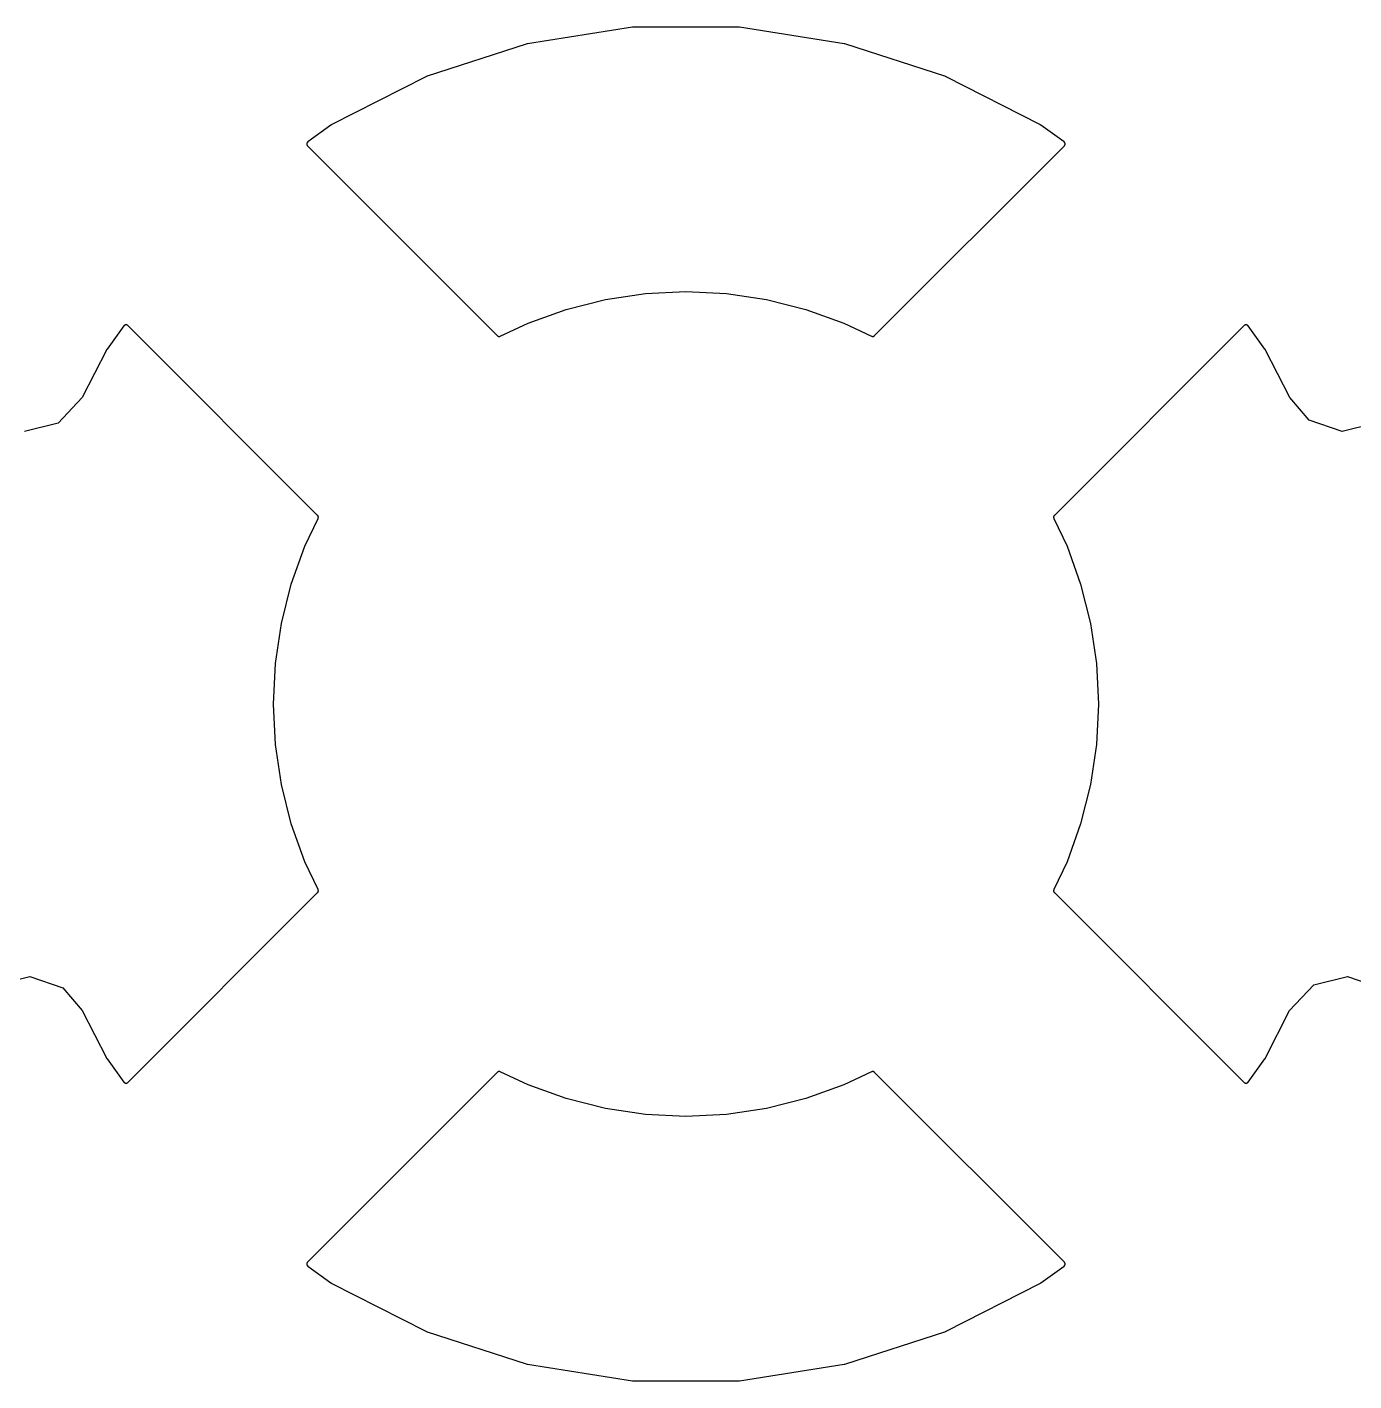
# Model space of a CAD drawing. Header units: metres. Extents: x 92.3 to 181.5, y -134.8 to -50.6.
# Drawn here: x 152.99 to 155.548, y -102.755 to -100.145 of the extents above; entities that cross this region are included whole.
import ezdxf

# ---------------------------------------------------------------- set-up
doc = ezdxf.new("R2010")
doc.units = ezdxf.units.M

msp = doc.modelspace()

# ---------------------------------------------------------------- linework, layer by layer
for points in [[(153.7587, -100.2408), (153.7587, -100.2408), (153.5764, -100.3337), (153.5763, -100.3337), (153.5762, -100.3338), (153.5761, -100.3338), (153.576, -100.3339), (153.576, -100.3339), (153.5759, -100.3339), (153.5759, -100.334), (153.5758, -100.334), (153.5757, -100.3341), (153.5311, -100.3665), (153.531, -100.3665), (153.531, -100.3666), (153.5309, -100.3667), (153.5308, -100.3668), (153.5308, -100.3668), (153.5307, -100.3669), (153.5306, -100.3669), (153.5305, -100.367), (153.5304, -100.3671), (153.5304, -100.3671), (153.5304, -100.3672), (153.5303, -100.3673), (153.5302, -100.3674), (153.5301, -100.3675), (153.5301, -100.3675), (153.5301, -100.3676), (153.53, -100.3676), (153.5299, -100.3677), (153.5299, -100.3678), (153.5299, -100.3678), (153.5298, -100.3679), (153.5297, -100.368), (153.5297, -100.3681), (153.5296, -100.3683), (153.5296, -100.3683), (153.5296, -100.3684), (153.5295, -100.3685), (153.5295, -100.3686), (153.5294, -100.3687), (153.5294, -100.3687), (153.5294, -100.3688), (153.5293, -100.3689), (153.5293, -100.369), (153.5293, -100.3691), (153.5293, -100.3691), (153.5292, -100.3692), (153.5292, -100.3694), (153.5292, -100.3695), (153.5292, -100.3696), (153.5292, -100.3696), (153.5291, -100.3697), (153.5291, -100.3698), (153.5291, -100.3699), (153.5291, -100.3701), (153.5291, -100.3701), (153.5291, -100.3702), (153.5291, -100.3703), (153.5291, -100.3704), (153.5291, -100.3705), (153.5291, -100.3705), (153.5291, -100.3706), (153.5291, -100.3708), (153.5291, -100.3709), (153.5291, -100.371), (153.5291, -100.371), (153.5291, -100.3711), (153.5291, -100.3713), (153.5292, -100.3714), (153.5292, -100.3715), (153.5292, -100.3715), (153.5292, -100.3716), (153.5292, -100.3717), (153.5293, -100.3719), (153.5293, -100.372), (153.5293, -100.372), (153.5293, -100.3721), (153.5294, -100.3722), (153.5294, -100.3723), (153.5295, -100.3724), (153.5295, -100.3724), (153.5295, -100.3726), (153.5296, -100.3727), (153.5296, -100.3728), (153.5297, -100.3729), (153.5297, -100.3729), (153.5297, -100.373), (153.5298, -100.3731), (153.5299, -100.3732), (153.5299, -100.3733), (153.5299, -100.3733), (153.53, -100.3734), (153.5301, -100.3735), (153.5301, -100.3736), (153.5302, -100.3737), (153.5302, -100.3737), (153.5303, -100.3738), (153.5304, -100.3739), (153.5305, -100.374), (153.5305, -100.3741), (153.8964, -100.7399), (153.8965, -100.74), (153.8966, -100.7401), (153.8967, -100.7402), (153.8968, -100.7402), (153.8968, -100.7402), (153.8969, -100.7403), (153.8969, -100.7404), (153.897, -100.7405), (153.8971, -100.7405), (153.8971, -100.7405), (153.8972, -100.7406), (153.8973, -100.7407), (153.8974, -100.7407), (153.8975, -100.7408), (153.8975, -100.7408), (153.8976, -100.7408), (153.8977, -100.7409), (153.8979, -100.7409), (153.898, -100.741), (153.898, -100.741), (153.8981, -100.741), (153.8982, -100.7411), (153.8983, -100.7411), (153.8984, -100.7411), (153.8984, -100.7411), (153.8985, -100.7412), (153.8986, -100.7412), (153.8987, -100.7412), (153.8989, -100.7413), (153.8989, -100.7413), (153.899, -100.7413), (153.8991, -100.7413), (153.8992, -100.7413), (153.8993, -100.7414), (153.8993, -100.7414), (153.8994, -100.7414), (153.8996, -100.7414), (153.8997, -100.7414), (153.8998, -100.7414), (153.8998, -100.7414), (153.8999, -100.7414), (153.9, -100.7414), (153.9001, -100.7414), (153.9003, -100.7414), (153.9003, -100.7414), (153.9004, -100.7414), (153.9005, -100.7414), (153.9006, -100.7413), (153.9007, -100.7413), (153.9007, -100.7413), (153.9009, -100.7413), (153.901, -100.7413), (153.9011, -100.7413), (153.9012, -100.7412), (153.9012, -100.7412), (153.9013, -100.7412), (153.9014, -100.7412), (153.9015, -100.7411), (153.9016, -100.7411), (153.9016, -100.7411), (153.9018, -100.7411), (153.9019, -100.741), (153.902, -100.741), (153.9021, -100.7409), (153.9558, -100.7155), (154.0292, -100.6892), (154.1049, -100.6703), (154.1821, -100.6588), (154.26, -100.655), (154.3379, -100.6588), (154.4151, -100.6703), (154.4908, -100.6892), (154.5642, -100.7155), (154.6179, -100.7409), (154.618, -100.741), (154.6181, -100.741), (154.6182, -100.7411), (154.6184, -100.7411), (154.6184, -100.7411), (154.6185, -100.7411), (154.6186, -100.7412), (154.6187, -100.7412), (154.6188, -100.7412), (154.6188, -100.7412), (154.6189, -100.7413), (154.619, -100.7413), (154.6191, -100.7413), (154.6193, -100.7413), (154.6193, -100.7413), (154.6194, -100.7413), (154.6195, -100.7414), (154.6196, -100.7414), (154.6197, -100.7414), (154.6197, -100.7414), (154.6199, -100.7414), (154.62, -100.7414), (154.6201, -100.7414), (154.6202, -100.7414), (154.6202, -100.7414), (154.6203, -100.7414), (154.6204, -100.7414), (154.6206, -100.7414), (154.6207, -100.7414), (154.6207, -100.7414), (154.6208, -100.7413), (154.6209, -100.7413), (154.621, -100.7413), (154.6211, -100.7413), (154.6211, -100.7413), (154.6213, -100.7412), (154.6214, -100.7412), (154.6215, -100.7412), (154.6216, -100.7411), (154.6216, -100.7411), (154.6217, -100.7411), (154.6218, -100.7411), (154.6219, -100.741), (154.622, -100.741), (154.622, -100.741), (154.6221, -100.7409), (154.6223, -100.7409), (154.6224, -100.7408), (154.6225, -100.7408), (154.6225, -100.7408), (154.6226, -100.7407), (154.6227, -100.7407), (154.6228, -100.7406), (154.6229, -100.7405), (154.6229, -100.7405), (154.623, -100.7405), (154.6231, -100.7404), (154.6231, -100.7403), (154.6232, -100.7402), (154.6232, -100.7402), (154.6233, -100.7402), (154.6234, -100.7401), (154.6235, -100.74), (154.6236, -100.7399), (154.9895, -100.3741), (154.9895, -100.374), (154.9896, -100.3739), (154.9897, -100.3738), (154.9898, -100.3737), (154.9898, -100.3737), (154.9899, -100.3736), (154.9899, -100.3735), (154.99, -100.3734), (154.9901, -100.3733), (154.9901, -100.3733), (154.9901, -100.3732), (154.9902, -100.3731), (154.9903, -100.373), (154.9903, -100.3729), (154.9903, -100.3729), (154.9904, -100.3728), (154.9904, -100.3727), (154.9905, -100.3726), (154.9905, -100.3724), (154.9905, -100.3724), (154.9906, -100.3723), (154.9906, -100.3722), (154.9907, -100.3721), (154.9907, -100.372), (154.9907, -100.372), (154.9907, -100.3719), (154.9908, -100.3717), (154.9908, -100.3716), (154.9908, -100.3715), (154.9908, -100.3715), (154.9908, -100.3714), (154.9909, -100.3713), (154.9909, -100.3711), (154.9909, -100.371), (154.9909, -100.371), (154.9909, -100.3709), (154.9909, -100.3708), (154.9909, -100.3706), (154.9909, -100.3705), (154.9909, -100.3705), (154.9909, -100.3704), (154.9909, -100.3703), (154.9909, -100.3702), (154.9909, -100.37), (154.9909, -100.37), (154.9909, -100.3699), (154.9909, -100.3698), (154.9908, -100.3697), (154.9908, -100.3695), (154.9908, -100.3695), (154.9908, -100.3694), (154.9908, -100.3693), (154.9907, -100.3692), (154.9907, -100.3691), (154.9907, -100.3691), (154.9907, -100.369), (154.9906, -100.3688), (154.9906, -100.3687), (154.9905, -100.3686), (154.9905, -100.3686), (154.9905, -100.3685), (154.9904, -100.3684), (154.9904, -100.3683), (154.9903, -100.3682), (154.9903, -100.3682), (154.9903, -100.3681), (154.9902, -100.368), (154.9901, -100.3678), (154.9901, -100.3677), (154.9901, -100.3677), (154.99, -100.3676), (154.9899, -100.3675), (154.9899, -100.3674), (154.9898, -100.3674), (154.9898, -100.3674), (154.9897, -100.3673), (154.9896, -100.3672), (154.9895, -100.3671), (154.9895, -100.367), (154.9895, -100.367), (154.9894, -100.3669), (154.9893, -100.3669), (154.9892, -100.3668), (154.9892, -100.3667), (154.9892, -100.3667), (154.9891, -100.3667), (154.989, -100.3666), (154.9889, -100.3665), (154.9889, -100.3665), (154.9443, -100.3341), (154.9443, -100.3341), (154.9442, -100.334), (154.9442, -100.334), (154.9441, -100.334), (154.9441, -100.334), (154.944, -100.3339), (154.944, -100.3339), (154.9439, -100.3338), (154.9437, -100.3338), (154.9437, -100.3338), (154.9436, -100.3337), (154.7613, -100.2408), (154.7612, -100.2407), (154.7611, -100.2407), (154.761, -100.2407), (154.7609, -100.2406), (154.7609, -100.2406), (154.7609, -100.2406), (154.7608, -100.2406), (154.7607, -100.2405), (154.7606, -100.2405), (154.566, -100.1773), (154.5659, -100.1772), (154.5658, -100.1772), (154.5657, -100.1772), (154.5656, -100.1771), (154.5656, -100.1771), (154.5655, -100.1771), (154.5654, -100.1771), (154.5653, -100.1771), (154.5652, -100.1771), (154.3631, -100.1451), (154.363, -100.145), (154.3629, -100.145), (154.3628, -100.145), (154.3627, -100.145), (154.3627, -100.145), (154.3626, -100.145), (154.3625, -100.145), (154.3624, -100.145), (154.3623, -100.145), (154.1577, -100.145), (154.1576, -100.145), (154.1575, -100.145), (154.1574, -100.145), (154.1573, -100.145), (154.1573, -100.145), (154.1572, -100.145), (154.1571, -100.145), (154.157, -100.145), (154.1569, -100.1451), (153.9548, -100.1771), (153.9547, -100.1771), (153.9546, -100.1771), (153.9545, -100.1771), (153.9544, -100.1771), (153.9544, -100.1771), (153.9543, -100.1772), (153.9542, -100.1772), (153.9541, -100.1772), (153.954, -100.1773), (153.7594, -100.2405), (153.7594, -100.2405), (153.7594, -100.2405), (153.7593, -100.2405), (153.7593, -100.2405), (153.7593, -100.2405), (153.7592, -100.2406), (153.7592, -100.2406), (153.7592, -100.2406), (153.7592, -100.2406), (153.7591, -100.2406), (153.7591, -100.2406), (153.7591, -100.2406), (153.7591, -100.2406), (153.7591, -100.2406), (153.7591, -100.2406), (153.759, -100.2407), (153.7589, -100.2407), (153.7589, -100.2407), (153.7589, -100.2407), (153.7588, -100.2407), (153.7588, -100.2407), (153.7588, -100.2408), (153.7587, -100.2408), (153.7587, -100.2408)], [(152.9301, -101.9915), (152.9951, -101.9754), (153.0586, -101.9971), (153.0963, -102.0406), (153.1437, -102.1336), (153.1438, -102.1337), (153.1438, -102.1337), (153.1438, -102.1339), (153.1439, -102.134), (153.1439, -102.134), (153.144, -102.1341), (153.144, -102.1341), (153.144, -102.1342), (153.144, -102.1342), (153.1441, -102.1343), (153.1441, -102.1343), (153.1765, -102.1789), (153.1765, -102.1789), (153.1766, -102.179), (153.1767, -102.1791), (153.1767, -102.1792), (153.1767, -102.1792), (153.1768, -102.1792), (153.1769, -102.1793), (153.1769, -102.1794), (153.177, -102.1795), (153.177, -102.1795), (153.1771, -102.1795), (153.1772, -102.1796), (153.1773, -102.1797), (153.1774, -102.1798), (153.1774, -102.1798), (153.1774, -102.1799), (153.1775, -102.1799), (153.1776, -102.18), (153.1777, -102.1801), (153.1777, -102.1801), (153.1778, -102.1801), (153.178, -102.1802), (153.1781, -102.1803), (153.1782, -102.1803), (153.1782, -102.1803), (153.1783, -102.1804), (153.1784, -102.1804), (153.1785, -102.1805), (153.1786, -102.1805), (153.1786, -102.1805), (153.1787, -102.1806), (153.1788, -102.1806), (153.179, -102.1807), (153.1791, -102.1807), (153.1791, -102.1807), (153.1792, -102.1807), (153.1793, -102.1808), (153.1794, -102.1808), (153.1795, -102.1808), (153.1795, -102.1808), (153.1797, -102.1808), (153.1798, -102.1809), (153.1799, -102.1809), (153.18, -102.1809), (153.18, -102.1809), (153.1802, -102.1809), (153.1803, -102.1809), (153.1804, -102.1809), (153.1805, -102.1809), (153.1805, -102.1809), (153.1806, -102.1809), (153.1808, -102.1809), (153.1809, -102.1809), (153.181, -102.1809), (153.181, -102.1809), (153.1811, -102.1809), (153.1813, -102.1809), (153.1814, -102.1808), (153.1815, -102.1808), (153.1815, -102.1808), (153.1816, -102.1808), (153.1817, -102.1808), (153.1819, -102.1807), (153.182, -102.1807), (153.182, -102.1807), (153.1821, -102.1807), (153.1822, -102.1806), (153.1823, -102.1806), (153.1824, -102.1805), (153.1824, -102.1805), (153.1826, -102.1805), (153.1827, -102.1804), (153.1828, -102.1804), (153.1829, -102.1803), (153.1829, -102.1803), (153.183, -102.1803), (153.1831, -102.1802), (153.1832, -102.1801), (153.1833, -102.1801), (153.1833, -102.1801), (153.1834, -102.18), (153.1835, -102.1799), (153.1836, -102.1799), (153.1837, -102.1798), (153.1837, -102.1798), (153.1838, -102.1797), (153.1839, -102.1796), (153.184, -102.1795), (153.1841, -102.1795), (153.5499, -101.8136), (153.55, -101.8135), (153.55, -101.8135), (153.5501, -101.8134), (153.5502, -101.8133), (153.5503, -101.8132), (153.5503, -101.8132), (153.5503, -101.8131), (153.5504, -101.813), (153.5505, -101.8129), (153.5506, -101.8128), (153.5506, -101.8128), (153.5506, -101.8127), (153.5507, -101.8126), (153.5508, -101.8125), (153.5508, -101.8124), (153.5508, -101.8124), (153.5509, -101.8122), (153.5509, -101.8121), (153.551, -101.812), (153.551, -101.8119), (153.551, -101.8119), (153.5511, -101.8118), (153.5511, -101.8117), (153.5512, -101.8115), (153.5512, -101.8114), (153.5512, -101.8114), (153.5512, -101.8113), (153.5513, -101.8112), (153.5513, -101.811), (153.5513, -101.8109), (153.5513, -101.8109), (153.5513, -101.8108), (153.5514, -101.8107), (153.5514, -101.8105), (153.5514, -101.8104), (153.5514, -101.8104), (153.5514, -101.8103), (153.5514, -101.8101), (153.5514, -101.81), (153.5514, -101.8099), (153.5514, -101.8099), (153.5514, -101.8098), (153.5514, -101.8096), (153.5514, -101.8095), (153.5513, -101.8094), (153.5513, -101.8094), (153.5513, -101.8093), (153.5513, -101.8091), (153.5513, -101.809), (153.5513, -101.8089), (153.5513, -101.8089), (153.5512, -101.8088), (153.5512, -101.8086), (153.5511, -101.8085), (153.5511, -101.8084), (153.5511, -101.8084), (153.5511, -101.8083), (153.551, -101.8082), (153.551, -101.808), (153.551, -101.808), (153.5509, -101.8079), (153.5255, -101.7542), (153.4992, -101.6808), (153.4803, -101.6051), (153.4688, -101.5279), (153.465, -101.45), (153.4688, -101.3721), (153.4803, -101.2949), (153.4992, -101.2192), (153.5255, -101.1458), (153.5509, -101.0921), (153.551, -101.092), (153.551, -101.092), (153.551, -101.0918), (153.5511, -101.0917), (153.5511, -101.0916), (153.5511, -101.0916), (153.5511, -101.0915), (153.5512, -101.0914), (153.5512, -101.0912), (153.5513, -101.0911), (153.5513, -101.0911), (153.5513, -101.091), (153.5513, -101.0909), (153.5513, -101.0907), (153.5513, -101.0906), (153.5513, -101.0906), (153.5514, -101.0905), (153.5514, -101.0904), (153.5514, -101.0902), (153.5514, -101.0901), (153.5514, -101.0901), (153.5514, -101.09), (153.5514, -101.0899), (153.5514, -101.0897), (153.5514, -101.0896), (153.5514, -101.0896), (153.5514, -101.0895), (153.5514, -101.0893), (153.5513, -101.0892), (153.5513, -101.0891), (153.5513, -101.0891), (153.5513, -101.089), (153.5513, -101.0888), (153.5512, -101.0887), (153.5512, -101.0886), (153.5512, -101.0886), (153.5512, -101.0885), (153.5511, -101.0883), (153.5511, -101.0882), (153.551, -101.0881), (153.551, -101.0881), (153.551, -101.088), (153.5509, -101.0879), (153.5509, -101.0878), (153.5508, -101.0876), (153.5508, -101.0876), (153.5508, -101.0875), (153.5507, -101.0874), (153.5506, -101.0873), (153.5506, -101.0872), (153.5506, -101.0872), (153.5505, -101.0871), (153.5504, -101.087), (153.5503, -101.0869), (153.5503, -101.0868), (153.5503, -101.0868), (153.5502, -101.0867), (153.5501, -101.0866), (153.55, -101.0865), (153.55, -101.0865), (153.5499, -101.0864), (153.1841, -100.7205), (153.184, -100.7205), (153.1839, -100.7204), (153.1838, -100.7203), (153.1837, -100.7202), (153.1837, -100.7202), (153.1836, -100.7201), (153.1835, -100.7201), (153.1834, -100.72), (153.1833, -100.7199), (153.1833, -100.7199), (153.1832, -100.7199), (153.1831, -100.7198), (153.183, -100.7197), (153.1829, -100.7197), (153.1829, -100.7197), (153.1828, -100.7196), (153.1827, -100.7196), (153.1826, -100.7195), (153.1824, -100.7195), (153.1824, -100.7195), (153.1823, -100.7194), (153.1822, -100.7194), (153.1821, -100.7193), (153.182, -100.7193), (153.182, -100.7193), (153.1819, -100.7193), (153.1817, -100.7192), (153.1816, -100.7192), (153.1815, -100.7192), (153.1815, -100.7192), (153.1814, -100.7192), (153.1813, -100.7191), (153.1811, -100.7191), (153.181, -100.7191), (153.181, -100.7191), (153.1809, -100.7191), (153.1808, -100.7191), (153.1806, -100.7191), (153.1805, -100.7191), (153.1805, -100.7191), (153.1804, -100.7191), (153.1803, -100.7191), (153.1802, -100.7191), (153.1801, -100.7191), (153.1801, -100.7191), (153.1799, -100.7191), (153.1798, -100.7191), (153.1797, -100.7191), (153.1796, -100.7192), (153.1796, -100.7192), (153.1795, -100.7192), (153.1794, -100.7192), (153.1792, -100.7192), (153.1791, -100.7193), (153.1791, -100.7193), (153.179, -100.7193), (153.1789, -100.7193), (153.1788, -100.7194), (153.1787, -100.7194), (153.1787, -100.7194), (153.1786, -100.7195), (153.1785, -100.7195), (153.1784, -100.7196), (153.1783, -100.7196), (153.1783, -100.7196), (153.1781, -100.7197), (153.178, -100.7197), (153.1779, -100.7198), (153.1778, -100.7199), (153.1778, -100.7199), (153.1777, -100.7199), (153.1776, -100.72), (153.1776, -100.7201), (153.1775, -100.7201), (153.1775, -100.7201), (153.1774, -100.7202), (153.1773, -100.7203), (153.1772, -100.7204), (153.1771, -100.7204), (153.1771, -100.7204), (153.177, -100.7205), (153.1769, -100.7206), (153.1769, -100.7207), (153.1768, -100.7208), (153.1768, -100.7208), (153.1767, -100.7209), (153.1766, -100.721), (153.1765, -100.721), (153.1765, -100.7211), (153.1441, -100.7657), (153.144, -100.7658), (153.144, -100.7659), (153.1439, -100.7659), (153.1439, -100.766), (153.1439, -100.766), (153.1438, -100.7661), (153.1438, -100.7662), (153.1437, -100.7663), (153.1437, -100.7664), (153.0964, -100.8593), (153.0499, -100.9085), (152.9849, -100.9246)], [(155.5899, -100.9085), (155.5249, -100.9246), (155.4614, -100.9029), (155.4237, -100.8594), (155.3763, -100.7664), (155.3763, -100.7663), (155.3762, -100.7662), (155.3762, -100.7661), (155.3761, -100.766), (155.3761, -100.766), (155.3761, -100.766), (155.376, -100.7659), (155.376, -100.7658), (155.3759, -100.7657), (155.3435, -100.7211), (155.3435, -100.7211), (155.3434, -100.721), (155.3433, -100.7209), (155.3433, -100.7209), (155.3433, -100.7208), (155.3432, -100.7207), (155.3431, -100.7206), (155.343, -100.7205), (155.343, -100.7205), (155.3429, -100.7205), (155.3428, -100.7204), (155.3427, -100.7203), (155.3426, -100.7202), (155.3426, -100.7202), (155.3426, -100.7201), (155.3425, -100.7201), (155.3424, -100.72), (155.3423, -100.7199), (155.3423, -100.7199), (155.3421, -100.7199), (155.342, -100.7198), (155.3419, -100.7197), (155.3418, -100.7197), (155.3418, -100.7197), (155.3417, -100.7196), (155.3416, -100.7196), (155.3415, -100.7195), (155.3414, -100.7195), (155.3414, -100.7195), (155.3413, -100.7194), (155.3412, -100.7194), (155.341, -100.7193), (155.3409, -100.7193), (155.3409, -100.7193), (155.3408, -100.7193), (155.3407, -100.7192), (155.3406, -100.7192), (155.3404, -100.7192), (155.3404, -100.7192), (155.3403, -100.7192), (155.3402, -100.7191), (155.3401, -100.7191), (155.34, -100.7191), (155.34, -100.7191), (155.3398, -100.7191), (155.3397, -100.7191), (155.3396, -100.7191), (155.3395, -100.7191), (155.3395, -100.7191), (155.3394, -100.7191), (155.3392, -100.7191), (155.3391, -100.7191), (155.339, -100.7191), (155.339, -100.7191), (155.3389, -100.7191), (155.3387, -100.7191), (155.3386, -100.7192), (155.3385, -100.7192), (155.3385, -100.7192), (155.3384, -100.7192), (155.3383, -100.7192), (155.3381, -100.7193), (155.338, -100.7193), (155.338, -100.7193), (155.3379, -100.7193), (155.3378, -100.7194), (155.3377, -100.7194), (155.3376, -100.7195), (155.3376, -100.7195), (155.3374, -100.7195), (155.3373, -100.7196), (155.3372, -100.7196), (155.3371, -100.7197), (155.3371, -100.7197), (155.337, -100.7197), (155.3369, -100.7198), (155.3368, -100.7199), (155.3367, -100.7199), (155.3367, -100.7199), (155.3366, -100.72), (155.3365, -100.7201), (155.3364, -100.7201), (155.3363, -100.7202), (155.3363, -100.7202), (155.3362, -100.7203), (155.3361, -100.7204), (155.336, -100.7205), (155.3359, -100.7205), (154.9701, -101.0864), (154.97, -101.0865), (154.97, -101.0865), (154.9699, -101.0866), (154.9698, -101.0867), (154.9697, -101.0868), (154.9697, -101.0868), (154.9696, -101.0869), (154.9696, -101.087), (154.9695, -101.0871), (154.9694, -101.0872), (154.9694, -101.0872), (154.9694, -101.0873), (154.9693, -101.0874), (154.9692, -101.0875), (154.9692, -101.0876), (154.9692, -101.0876), (154.9691, -101.0878), (154.9691, -101.0879), (154.969, -101.088), (154.969, -101.0881), (154.969, -101.0881), (154.9689, -101.0882), (154.9689, -101.0883), (154.9688, -101.0885), (154.9688, -101.0886), (154.9688, -101.0886), (154.9688, -101.0887), (154.9687, -101.0888), (154.9687, -101.089), (154.9687, -101.0891), (154.9687, -101.0891), (154.9687, -101.0892), (154.9686, -101.0893), (154.9686, -101.0895), (154.9686, -101.0896), (154.9686, -101.0896), (154.9686, -101.0897), (154.9686, -101.0899), (154.9686, -101.09), (154.9686, -101.0901), (154.9686, -101.0901), (154.9686, -101.0902), (154.9686, -101.0904), (154.9686, -101.0905), (154.9687, -101.0906), (154.9687, -101.0906), (154.9687, -101.0907), (154.9687, -101.0909), (154.9687, -101.091), (154.9687, -101.0911), (154.9687, -101.0911), (154.9688, -101.0912), (154.9688, -101.0914), (154.9689, -101.0915), (154.9689, -101.0916), (154.9689, -101.0916), (154.9689, -101.0917), (154.969, -101.0918), (154.969, -101.092), (154.969, -101.092), (154.9691, -101.0921), (154.9945, -101.1458), (155.0208, -101.2192), (155.0397, -101.2949), (155.0512, -101.3721), (155.055, -101.45), (155.0512, -101.5279), (155.0397, -101.6051), (155.0208, -101.6808), (154.9945, -101.7542), (154.9691, -101.8079), (154.969, -101.808)], [(154.969, -101.808), (154.969, -101.808), (154.969, -101.8082), (154.9689, -101.8083), (154.9689, -101.8084), (154.9689, -101.8084), (154.9689, -101.8085), (154.9688, -101.8086), (154.9688, -101.8088), (154.9687, -101.8089), (154.9687, -101.8089), (154.9687, -101.809), (154.9687, -101.8091), (154.9687, -101.8093), (154.9687, -101.8094), (154.9687, -101.8094), (154.9686, -101.8095), (154.9686, -101.8096), (154.9686, -101.8098), (154.9686, -101.8099), (154.9686, -101.8099), (154.9686, -101.81), (154.9686, -101.8101), (154.9686, -101.8103), (154.9686, -101.8104), (154.9686, -101.8104), (154.9686, -101.8105), (154.9686, -101.8107), (154.9687, -101.8108), (154.9687, -101.8109), (154.9687, -101.8109), (154.9687, -101.811), (154.9687, -101.8112), (154.9688, -101.8113), (154.9688, -101.8114), (154.9688, -101.8114), (154.9688, -101.8115), (154.9689, -101.8117), (154.9689, -101.8118), (154.969, -101.8119), (154.969, -101.8119), (154.969, -101.812), (154.9691, -101.8121), (154.9691, -101.8122), (154.9692, -101.8124), (154.9692, -101.8124), (154.9692, -101.8125), (154.9693, -101.8126), (154.9694, -101.8127), (154.9694, -101.8128), (154.9694, -101.8128), (154.9695, -101.8129), (154.9696, -101.813), (154.9696, -101.8131), (154.9697, -101.8132), (154.9697, -101.8132), (154.9698, -101.8133), (154.9699, -101.8134), (154.97, -101.8135), (154.97, -101.8135), (154.9701, -101.8136), (155.3359, -102.1795), (155.336, -102.1795), (155.3361, -102.1796), (155.3362, -102.1797), (155.3363, -102.1798), (155.3363, -102.1798), (155.3364, -102.1799), (155.3365, -102.1799), (155.3366, -102.18), (155.3367, -102.1801), (155.3367, -102.1801), (155.3368, -102.1801), (155.3369, -102.1802), (155.337, -102.1803), (155.3371, -102.1803), (155.3371, -102.1803), (155.3372, -102.1804), (155.3373, -102.1804), (155.3374, -102.1805), (155.3375, -102.1805), (155.3375, -102.1805), (155.3376, -102.1806), (155.3377, -102.1806), (155.3379, -102.1807), (155.338, -102.1807), (155.338, -102.1807), (155.3381, -102.1807), (155.3382, -102.1808), (155.3383, -102.1808), (155.3384, -102.1808), (155.3384, -102.1808), (155.3386, -102.1808), (155.3387, -102.1809), (155.3388, -102.1809), (155.3389, -102.1809), (155.3389, -102.1809), (155.339, -102.1809), (155.3391, -102.1809), (155.3393, -102.1809), (155.3394, -102.1809), (155.3394, -102.1809), (155.3395, -102.1809), (155.3396, -102.1809), (155.3397, -102.1809), (155.3399, -102.1809), (155.3399, -102.1809), (155.34, -102.1809), (155.3401, -102.1809), (155.3402, -102.1809), (155.3403, -102.1808), (155.3403, -102.1808), (155.3405, -102.1808), (155.3406, -102.1808), (155.3407, -102.1808), (155.3408, -102.1807), (155.3408, -102.1807), (155.3409, -102.1807), (155.341, -102.1807), (155.3412, -102.1806), (155.3413, -102.1806), (155.3413, -102.1806), (155.3414, -102.1805), (155.3415, -102.1805), (155.3416, -102.1804), (155.3417, -102.1804), (155.3417, -102.1804), (155.3418, -102.1803), (155.3419, -102.1803), (155.342, -102.1802), (155.3421, -102.1802), (155.3421, -102.1802), (155.3422, -102.1801), (155.3423, -102.18), (155.3424, -102.18), (155.3425, -102.1799), (155.3425, -102.1799), (155.3426, -102.1798), (155.3427, -102.1797), (155.3428, -102.1797), (155.3429, -102.1796), (155.3429, -102.1796), (155.343, -102.1795), (155.3431, -102.1794), (155.3431, -102.1793), (155.3432, -102.1792), (155.3432, -102.1792), (155.3433, -102.1791), (155.3434, -102.1791), (155.3434, -102.179), (155.3435, -102.1789), (155.3759, -102.1343), (155.376, -102.1342), (155.376, -102.1342), (155.3761, -102.1341), (155.3761, -102.134), (155.3762, -102.1338), (155.3762, -102.1338), (155.3763, -102.1337), (155.3763, -102.1336), (155.3763, -102.1336), (155.4236, -102.0407), (155.4701, -101.9915), (155.5351, -101.9754), (155.5986, -101.9971)], [(153.902, -102.159), (153.902, -102.159), (153.9019, -102.159), (153.9018, -102.1589), (153.9016, -102.1589), (153.9016, -102.1589), (153.9015, -102.1589), (153.9014, -102.1588), (153.9013, -102.1588), (153.9012, -102.1588), (153.9012, -102.1588), (153.9011, -102.1587), (153.901, -102.1587), (153.9009, -102.1587), (153.9007, -102.1587), (153.9007, -102.1587), (153.9006, -102.1587), (153.9005, -102.1586), (153.9004, -102.1586), (153.9003, -102.1586), (153.9003, -102.1586), (153.9001, -102.1586), (153.9, -102.1586), (153.8999, -102.1586), (153.8998, -102.1586), (153.8998, -102.1586), (153.8997, -102.1586), (153.8996, -102.1586), (153.8994, -102.1586), (153.8993, -102.1586), (153.8993, -102.1586), (153.8992, -102.1587), (153.8991, -102.1587), (153.899, -102.1587), (153.8989, -102.1587), (153.8989, -102.1587), (153.8987, -102.1588), (153.8986, -102.1588), (153.8985, -102.1588), (153.8984, -102.1589), (153.8984, -102.1589), (153.8983, -102.1589), (153.8982, -102.1589), (153.8981, -102.159), (153.898, -102.159), (153.898, -102.159), (153.8979, -102.1591), (153.8977, -102.1591), (153.8976, -102.1592), (153.8975, -102.1592), (153.8975, -102.1592), (153.8974, -102.1593), (153.8973, -102.1593), (153.8972, -102.1594), (153.8971, -102.1595), (153.8971, -102.1595), (153.897, -102.1595), (153.8969, -102.1596), (153.8969, -102.1597), (153.8968, -102.1598), (153.8968, -102.1598), (153.8967, -102.1598), (153.8966, -102.1599), (153.8965, -102.16), (153.8964, -102.1601), (153.5305, -102.5259), (153.5305, -102.526), (153.5304, -102.5261), (153.5303, -102.5262), (153.5302, -102.5263), (153.5302, -102.5263), (153.5301, -102.5264), (153.5301, -102.5265), (153.53, -102.5266), (153.5299, -102.5267), (153.5299, -102.5267), (153.5299, -102.5268), (153.5298, -102.5269), (153.5297, -102.527), (153.5297, -102.5271), (153.5297, -102.5271), (153.5296, -102.5272), (153.5296, -102.5273), (153.5295, -102.5274), (153.5295, -102.5275), (153.5295, -102.5275), (153.5294, -102.5276), (153.5294, -102.5277), (153.5293, -102.5279), (153.5293, -102.528), (153.5293, -102.528), (153.5293, -102.5281), (153.5292, -102.5282), (153.5292, -102.5283), (153.5292, -102.5284), (153.5292, -102.5284), (153.5292, -102.5286), (153.5291, -102.5287), (153.5291, -102.5288), (153.5291, -102.5289), (153.5291, -102.5289), (153.5291, -102.529), (153.5291, -102.5291), (153.5291, -102.5293), (153.5291, -102.5294), (153.5291, -102.5294), (153.5291, -102.5295), (153.5291, -102.5296), (153.5291, -102.5297), (153.5291, -102.5299), (153.5291, -102.5299), (153.5291, -102.53), (153.5291, -102.5301), (153.5291, -102.5302), (153.5292, -102.5303), (153.5292, -102.5303), (153.5292, -102.5305), (153.5292, -102.5306), (153.5292, -102.5307), (153.5293, -102.5308), (153.5293, -102.5308), (153.5293, -102.5309), (153.5293, -102.531), (153.5294, -102.5312), (153.5294, -102.5313), (153.5294, -102.5313), (153.5295, -102.5314), (153.5295, -102.5315), (153.5295, -102.5316), (153.5296, -102.5317), (153.5296, -102.5317), (153.5297, -102.5318), (153.5297, -102.5319), (153.5298, -102.532), (153.5298, -102.5321), (153.5298, -102.5321), (153.5299, -102.5322), (153.53, -102.5323), (153.53, -102.5324), (153.5301, -102.5325), (153.5301, -102.5325), (153.5302, -102.5326), (153.5303, -102.5327), (153.5303, -102.5328), (153.5304, -102.5329), (153.5304, -102.5329), (153.5305, -102.533), (153.5306, -102.5331), (153.5307, -102.5331), (153.5308, -102.5332), (153.5308, -102.5332), (153.5309, -102.5333), (153.5309, -102.5334), (153.531, -102.5334), (153.5311, -102.5335), (153.5757, -102.5659), (153.5758, -102.566), (153.5759, -102.566), (153.576, -102.5661), (153.576, -102.5661), (153.576, -102.5661), (153.5761, -102.5662), (153.5762, -102.5662), (153.5763, -102.5663), (153.5764, -102.5663), (153.7587, -102.6592), (153.7588, -102.6593), (153.7589, -102.6593), (153.759, -102.6593), (153.7591, -102.6594), (153.7591, -102.6594), (153.7591, -102.6594), (153.7592, -102.6594), (153.7593, -102.6595), (153.7594, -102.6595), (153.954, -102.7227), (153.9541, -102.7228), (153.9542, -102.7228), (153.9543, -102.7228), (153.9544, -102.7229), (153.9544, -102.7229), (153.9545, -102.7229), (153.9546, -102.7229), (153.9547, -102.7229), (153.9548, -102.7229), (154.1569, -102.7549), (154.157, -102.755), (154.1571, -102.755), (154.1572, -102.755), (154.1573, -102.755), (154.1573, -102.755), (154.1574, -102.755), (154.1575, -102.755), (154.1576, -102.755), (154.1577, -102.755), (154.3623, -102.755), (154.3624, -102.755), (154.3625, -102.755), (154.3626, -102.755), (154.3627, -102.755), (154.3627, -102.755), (154.3628, -102.755), (154.3629, -102.755), (154.363, -102.755), (154.3631, -102.7549), (154.5652, -102.7229), (154.5653, -102.7229), (154.5654, -102.7229), (154.5655, -102.7229), (154.5656, -102.7229), (154.5656, -102.7229), (154.5657, -102.7228), (154.5658, -102.7228), (154.5659, -102.7228), (154.566, -102.7227), (154.7606, -102.6595), (154.7607, -102.6595), (154.7608, -102.6594), (154.7609, -102.6594), (154.7609, -102.6594), (154.7609, -102.6594), (154.761, -102.6593), (154.7611, -102.6593), (154.7612, -102.6593), (154.7613, -102.6592), (154.9436, -102.5663), (154.9437, -102.5663), (154.9438, -102.5662), (154.9439, -102.5662), (154.944, -102.5661), (154.944, -102.5661), (154.944, -102.5661), (154.9441, -102.566), (154.9442, -102.566), (154.9443, -102.5659), (154.9889, -102.5335), (154.989, -102.5334), (154.9891, -102.5334), (154.9891, -102.5333), (154.9892, -102.5332), (154.9892, -102.5332), (154.9893, -102.5331), (154.9894, -102.5331), (154.9895, -102.533), (154.9896, -102.5329), (154.9896, -102.5329), (154.9897, -102.5328), (154.9897, -102.5327), (154.9898, -102.5326), (154.9899, -102.5325), (154.9899, -102.5325), (154.99, -102.5324), (154.99, -102.5323), (154.9901, -102.5322), (154.9902, -102.5321), (154.9902, -102.5321), (154.9902, -102.532), (154.9903, -102.5319), (154.9903, -102.5318), (154.9904, -102.5317), (154.9904, -102.5317), (154.9904, -102.5316), (154.9905, -102.5315), (154.9905, -102.5314), (154.9906, -102.5313), (154.9906, -102.5313), (154.9906, -102.5312), (154.9907, -102.531), (154.9907, -102.5309), (154.9907, -102.5308), (154.9907, -102.5308), (154.9908, -102.5307), (154.9908, -102.5306), (154.9908, -102.5305), (154.9908, -102.5303), (154.9908, -102.5303), (154.9909, -102.5302), (154.9909, -102.5301), (154.9909, -102.53), (154.9909, -102.5299), (154.9909, -102.5299), (154.9909, -102.5297), (154.9909, -102.5296), (154.9909, -102.5295), (154.9909, -102.5294), (154.9909, -102.5294), (154.9909, -102.5293), (154.9909, -102.5291), (154.9909, -102.529), (154.9909, -102.5289), (154.9909, -102.5289), (154.9909, -102.5288), (154.9909, -102.5287), (154.9908, -102.5286), (154.9908, -102.5284), (154.9908, -102.5284), (154.9908, -102.5283), (154.9908, -102.5282), (154.9907, -102.5281), (154.9907, -102.528), (154.9907, -102.528), (154.9907, -102.5279), (154.9906, -102.5277), (154.9906, -102.5276), (154.9905, -102.5275), (154.9905, -102.5275), (154.9905, -102.5274), (154.9904, -102.5273), (154.9904, -102.5272), (154.9903, -102.5271), (154.9903, -102.5271), (154.9903, -102.527), (154.9902, -102.5269), (154.9901, -102.5268), (154.9901, -102.5267), (154.9901, -102.5267), (154.99, -102.5266), (154.9899, -102.5265), (154.9899, -102.5264), (154.9898, -102.5263), (154.9898, -102.5263), (154.9897, -102.5262), (154.9896, -102.5261), (154.9895, -102.526), (154.9895, -102.5259), (154.6236, -102.1601), (154.6235, -102.16), (154.6234, -102.1599), (154.6233, -102.1598), (154.6232, -102.1598), (154.6232, -102.1598), (154.6231, -102.1597), (154.6231, -102.1596), (154.623, -102.1595), (154.6229, -102.1595), (154.6229, -102.1595), (154.6228, -102.1594), (154.6227, -102.1593), (154.6226, -102.1593), (154.6225, -102.1592), (154.6225, -102.1592), (154.6224, -102.1592), (154.6223, -102.1591), (154.6221, -102.1591), (154.622, -102.159), (154.622, -102.159), (154.6219, -102.159), (154.6218, -102.1589), (154.6217, -102.1589), (154.6216, -102.1589), (154.6216, -102.1589), (154.6215, -102.1588), (154.6214, -102.1588), (154.6213, -102.1588), (154.6211, -102.1587), (154.6211, -102.1587), (154.621, -102.1587), (154.6209, -102.1587), (154.6208, -102.1587), (154.6207, -102.1586), (154.6207, -102.1586), (154.6206, -102.1586), (154.6204, -102.1586), (154.6203, -102.1586), (154.6202, -102.1586), (154.6202, -102.1586), (154.6201, -102.1586), (154.62, -102.1586), (154.6199, -102.1586), (154.6197, -102.1586), (154.6197, -102.1586), (154.6196, -102.1586), (154.6195, -102.1586), (154.6194, -102.1587), (154.6193, -102.1587), (154.6193, -102.1587), (154.6191, -102.1587), (154.619, -102.1587), (154.6189, -102.1587), (154.6188, -102.1588), (154.6188, -102.1588), (154.6187, -102.1588), (154.6186, -102.1588), (154.6185, -102.1589), (154.6184, -102.1589), (154.6184, -102.1589), (154.6182, -102.1589), (154.6181, -102.159), (154.618, -102.159), (154.6179, -102.1591), (154.5642, -102.1845), (154.4908, -102.2108), (154.4151, -102.2297), (154.3379, -102.2412), (154.26, -102.245), (154.1821, -102.2412), (154.1049, -102.2297), (154.0292, -102.2108), (153.9558, -102.1845), (153.9021, -102.1591), (153.902, -102.159)]]:
    msp.add_lwpolyline(points)

doc.saveas('drawing.dxf')
